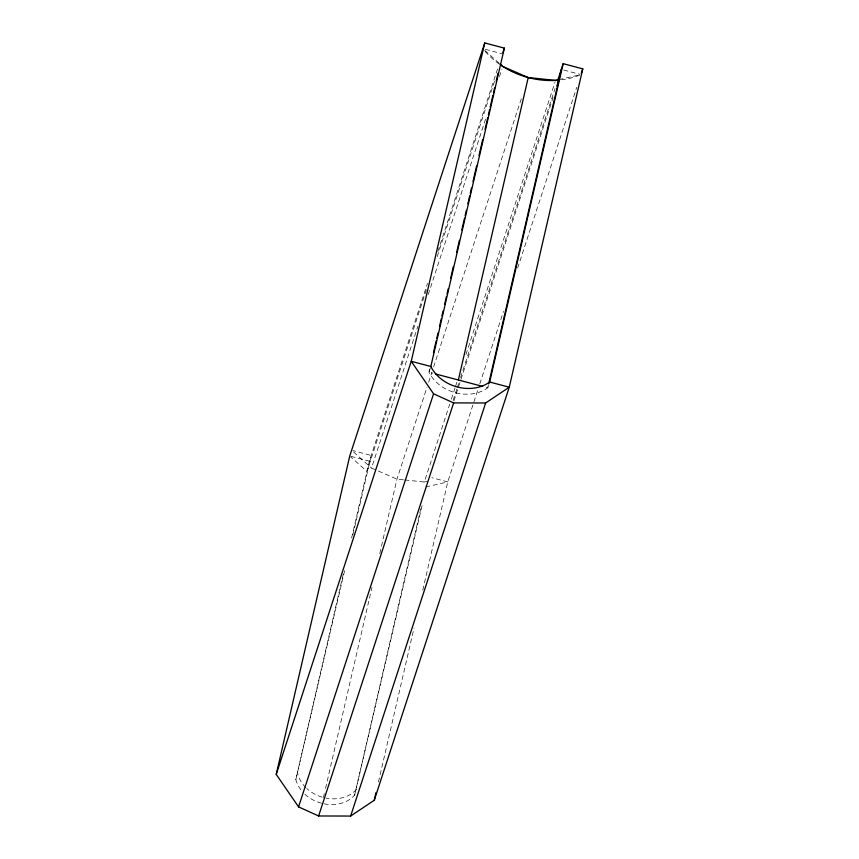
<?xml version="1.0" encoding="UTF-8"?>
<svg xmlns="http://www.w3.org/2000/svg" width="859" height="859" viewBox="0 0 859 859"><rect width="100%" height="100%" fill="white"/><g stroke="black" fill="none" stroke-linecap="round" stroke-linejoin="round"><path stroke-width="0.64" stroke-dasharray="4.29 3.22" d="M300.811 789.754A32.975 26.511 18.1 0 1 295.829 779.553L343.772 571.954M351.61 538.013L369.349 461.208L427.481 283.352M295.829 779.553L345.039 568.83M352.888 534.889L371.228 455.463L352.845 450.61M323.435 797.506L324.337 793.598M325.54 788.379L371.947 587.449M379.775 553.529L396.955 479.15L426.955 387.355M429.564 369.606L428.963 372.226A36.658 29.464 18.1 0 0 487.772 387.763L489.651 382.03M324.068 803.82A32.975 26.511 18.1 0 0 354.638 795.101L421.275 506.552M354.638 795.101L422.252 504.727M378.454 782.012L414.017 628.058M422.757 590.219L447.764 481.92L478.13 388.998M488.374 385.154L487.772 387.763L483.939 386.743M437.897 251.483L498.317 66.615M426.375 289.751L366.986 471.419L350.708 456.881M437.21 256.605L495.128 79.382M403.462 479.837L396.955 479.15L371.517 468.058L417.839 326.345M428.244 294.497L486.538 116.137M499.444 76.644L501.946 68.999M430.466 367.631L428.963 372.226L432.796 373.236M428.62 382.266L431.959 372.065M433.623 366.965L521.971 96.68M404.772 479.966L424.303 482.006L449.719 404.235M451.383 399.134L455.13 387.656M455.549 386.378L457.213 381.278M465.965 354.509L555.15 81.68M453.123 400.369L456.87 388.912M457.289 387.634L458.953 382.545M460.617 377.455L555.054 88.498M453.928 400.906L553.099 97.475M479.794 383.909L503.514 311.355M517.666 268.072L576.743 87.317M558.941 79.629L579.61 74.883M424.303 482.006L427.675 481.223M425.796 486.967L447.764 481.92L431.841 477.711M485.335 49.339L502.483 53.87M563.751 70.051L579.675 74.261M350.977 456.344L369.349 461.208M484.798 50.402L500.131 64.092M353.543 451.995L371.517 468.058M579.793 75.055A73.563 59.142 18.1 0 1 561.926 79.79M499.519 64.275A73.563 59.142 18.1 0 1 484.455 50.606M356.517 789.357A32.975 26.511 18.1 0 1 325.948 798.086M322.189 797.163A32.975 26.511 18.1 0 1 306.76 788.498M305.879 787.649A32.975 26.511 18.1 0 1 297.697 773.819M321.556 803.24A32.975 26.511 18.1 0 1 304.891 794.231"/><path stroke-width="1.29" d="M484.755 42.95L411.236 361.306L433.57 393.809L453.627 402.903L485.646 402.978L509.258 387.205L374.245 800.277L350.633 816.05L318.614 815.975L298.556 806.88L276.222 774.378L349.742 456.022L484.755 42.95L504.362 48.125L430.842 366.482A36.658 29.464 18.1 0 0 489.651 382.03L509.258 387.205L582.778 68.849L563.171 63.673L557.555 80.864M433.484 352.641L436.2 340.883M436.802 338.274L438.015 333.056M439.518 326.527L441.333 318.689M441.934 316.08L443.137 310.851M444.64 304.322L446.455 296.495M447.056 293.885L448.258 288.656M450.674 278.209L453.391 266.462M456.709 252.106L459.425 240.348M461.831 229.901L464.547 218.154M465.148 215.545L466.351 210.315M467.865 203.787L469.669 195.959M470.281 193.35L471.484 188.121M472.987 181.593L476.605 165.927M479.021 155.479L482.64 139.813M485.056 129.365L487.762 117.619M488.363 115.009L489.576 109.78M490.178 107.171L492.894 95.424M493.495 92.815L494.698 87.586M496.212 81.057L498.016 73.23M458.373 379.989L528.221 77.557L502.783 66.454L500.131 64.092M374.245 800.277L376.049 792.449M488.674 383.844L561.303 69.407M489.651 382.03L563.171 63.673M502.859 52.721L504.362 48.125M276.222 774.378L411.236 361.306L430.842 366.482M298.556 806.88L433.57 393.809M556.857 86.007L558.941 79.629L555.558 80.402L528.221 77.557M318.614 815.975L453.627 402.903M581.275 73.445L582.778 68.849M350.633 816.05L485.646 402.978M435.363 373.912L482.661 386.41M559.392 80.091A73.563 59.142 18.1 0 1 500.593 65.016"/></g></svg>
